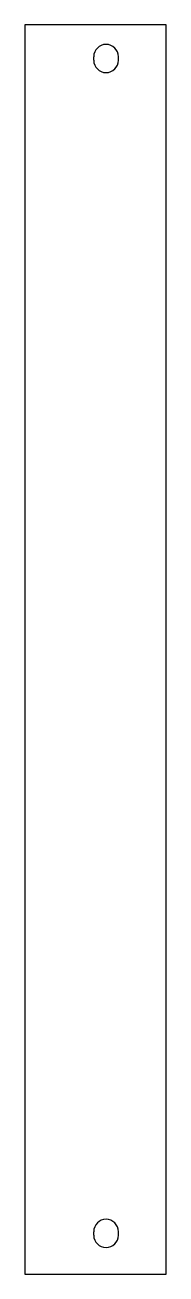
# Model space of a CAD drawing. Header units: millimetres. Extents: x 0 to 20, y 0 to 177.
import ezdxf

# ---------------------------------------------------------------- set-up
doc = ezdxf.new("R2010")
doc.units = ezdxf.units.MM

msp = doc.modelspace()

# ---------------------------------------------------------------- linework, layer by layer
at = {"layer": 'HOLES'}
for p, q in [((9.75, 172), (9.75, 172.5)), ((13.25, 172), (13.25, 172.5)), ((9.75, 5.5), (9.75, 6)), ((13.25, 5.5), (13.25, 6))]:
    msp.add_line(p, q, dxfattribs=at)
for centre, start, end in [((11.5, 172.5), 0, 180), ((11.5, 172), 180, 360), ((11.5, 6), 0, 180), ((11.5, 5.5), 180, 360)]:
    msp.add_arc(centre, 1.75, start, end, dxfattribs=at)
at = {"layer": 'OUTLINE'}
for p, q in [((20, 177), (0, 177)), ((0, 177), (0, 0)), ((20, 0), (20, 177)), ((0, 0), (20, 0))]:
    msp.add_line(p, q, dxfattribs=at)

doc.saveas('drawing.dxf')
